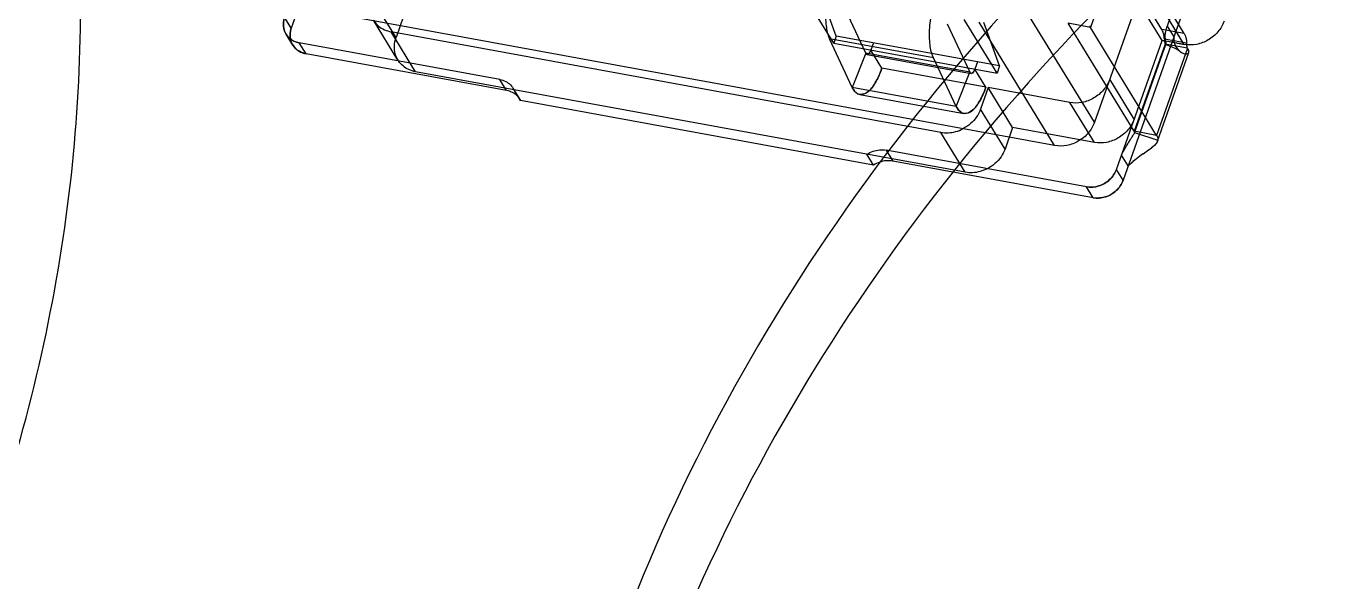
# Model space of a CAD drawing. Header units: millimetres. Extents: x 0 to 594, y 0 to 420.
# Drawn here: x 391.23 to 399.21, y 57.8 to 61.21 of the extents above; entities that cross this region are included whole.
import ezdxf

# ---------------------------------------------------------------- set-up
doc = ezdxf.new("R2010")
doc.units = ezdxf.units.MM
doc.header["$LTSCALE"] = 32.67
doc.layers.get('0').update_dxf_attribs({"linetype": 'CONTINUOUS'})

msp = doc.modelspace()

# ---------------------------------------------------------------- linework, layer by layer
at = {"color": 7, "linetype": 'CONTINUOUS'}
for p, q in [((393.2768, 62.4048), (392.8512, 61.2)), ((398.1086, 62.2206), (397.7498, 61.2049)), ((398.2098, 61.8539), (397.7748, 60.6225)), ((398.3348, 61.5382), (398.22, 61.213)), ((396.1761, 61.1076), (395.9742, 61.4373)), ((398.3758, 61.4714), (397.9502, 60.2666)), ((398.1882, 61.1922), (398.0322, 61.4471)), ((398.3248, 61.1672), (398.1688, 61.4221)), ((397.5306, 60.4799), (392.7958, 61.3466)), ((393.4932, 61.1418), (393.3432, 61.3869)), ((396.1916, 61.1516), (396.0947, 61.4187)), ((396.3734, 61.0464), (396.2334, 61.3442)), ((397.7748, 60.6225), (397.3111, 61.3799)), ((398.1889, 61.1251), (398.0389, 61.3701)), ((398.3255, 61.1001), (398.1755, 61.3451)), ((392.8512, 61.2), (392.8103, 61.2668)), ((393.5398, 61.2738), (393.4932, 61.1418)), ((396.8708, 61.2275), (397.0108, 60.9297)), ((397.1777, 60.9243), (396.9758, 61.254)), ((397.5306, 60.4799), (397.0669, 61.2373)), ((397.1932, 60.9683), (397.0963, 61.2354)), ((397.7498, 61.2049), (397.6132, 61.2299)), ((398.0188, 60.5673), (397.6132, 61.2299)), ((398.1554, 60.5423), (397.7498, 61.2049)), ((398.3248, 61.1672), (398.1882, 61.1922)), ((398.22, 61.213), (398.2609, 61.1462)), ((394.1295, 60.8849), (392.9002, 61.1099)), ((392.9412, 61.0431), (392.9002, 61.1099)), ((396.8321, 60.5609), (393.4631, 61.1776)), ((393.6131, 60.9326), (393.4631, 61.1776)), ((396.7875, 61.0182), (396.1501, 61.1348)), ((396.2901, 60.837), (396.1501, 61.1348)), ((396.1916, 61.1516), (396.1761, 61.1076)), ((396.1761, 61.1076), (397.1777, 60.9243)), ((397.1932, 60.9683), (396.1916, 61.1516)), ((396.4192, 61.1099), (396.4037, 61.0659)), ((397.9093, 60.3334), (398.1889, 61.1251)), ((398.2075, 61.1015), (398.0188, 60.5673)), ((398.3396, 61.1083), (398.2031, 61.1333)), ((398.3441, 61.0765), (398.2075, 61.1015)), ((398.2111, 61.1223), (398.3255, 61.1001)), ((398.3255, 61.1001), (398.2124, 61.1208)), ((394.1704, 60.818), (392.9412, 61.0431)), ((396.3734, 61.0464), (396.2901, 60.837)), ((397.0108, 60.9297), (396.3734, 61.0464)), ((396.4719, 60.9546), (396.4037, 61.0659)), ((398.3441, 61.0765), (398.1554, 60.5423)), ((397.1093, 60.8379), (396.4719, 60.9546)), ((396.9275, 60.7203), (396.7875, 61.0182)), ((397.0566, 60.9933), (397.0411, 60.9493)), ((397.1093, 60.8379), (397.0411, 60.9493)), ((397.1932, 60.9683), (397.1777, 60.9243)), ((396.9821, 60.3159), (393.6131, 60.9326)), ((394.1704, 60.818), (394.1295, 60.8849)), ((396.9275, 60.7203), (397.0108, 60.9297)), ((398.018, 60.6413), (397.868, 60.8863)), ((394.2157, 60.8223), (394.2566, 60.7554)), ((396.9275, 60.7203), (396.2901, 60.837)), ((397.123, 60.8354), (397.0764, 60.7035)), ((397.6238, 60.7438), (397.123, 60.8354)), ((397.273, 60.5904), (397.123, 60.8354)), ((396.4204, 60.3593), (394.2566, 60.7554)), ((397.2264, 60.4584), (397.0764, 60.7035)), ((397.7738, 60.4987), (397.6238, 60.7438)), ((396.9821, 60.3159), (396.8321, 60.5609)), ((397.273, 60.5904), (397.2264, 60.4584)), ((397.7738, 60.4987), (397.273, 60.5904)), ((398.1554, 60.5423), (398.0188, 60.5673)), ((398.0207, 60.5598), (398.1628, 60.5122)), ((396.4204, 60.3593), (396.3795, 60.4262)), ((397.7261, 60.2265), (396.4969, 60.4515)), ((396.4969, 60.4515), (396.5378, 60.3847)), ((397.767, 60.1597), (396.5378, 60.3847)), ((397.9813, 60.3546), (397.9403, 60.4214)), ((397.9502, 60.2666), (397.9093, 60.3334)), ((397.767, 60.1597), (397.7261, 60.2265))]:
    msp.add_line(p, q, dxfattribs=at)
at = {"color": 6, "linetype": 'CONTINUOUS'}
for p, q in [((393.5047, 61.0041), (393.3547, 61.2491)), ((392.8598, 61.0967), (392.8189, 61.1635)), ((396.3811, 61.039), (397.0184, 60.9224)), ((398.0199, 60.5573), (398.2117, 61.1005)), ((398.1613, 60.5073), (398.3531, 61.0503)), ((394.2517, 60.7644), (394.2108, 60.8312)), ((396.336, 60.7931), (396.9734, 60.6765))]:
    msp.add_line(p, q, dxfattribs=at)
msp.add_lwpolyline([(398.2106, 61.0997), (398.2455, 61.0878), (398.2723, 61.0755), (398.2878, 61.0665), (398.2963, 61.0605)], dxfattribs=at)
at = {"color": 7, "linetype": 'CONTINUOUS'}
for points, knots in [([(390.9713, 57.9883), (391.2062, 58.6531), (391.5419, 60.0119), (391.6047, 62.081), (391.2141, 64.0652), (390.657, 65.2802), (390.3144, 65.8399)], [0, 0, 0, 0, 0.260152, 0.512223, 0.757894, 1, 1, 1, 1]), ([(414.8989, 61.3395), (414.6523, 61.7423), (414.0867, 62.5102), (413.0504, 63.5064), (411.8466, 64.329), (410.0376, 65.1794), (407.482, 65.7158), (404.2821, 65.4834), (401.1657, 64.4183), (398.383, 62.6087), (396.158, 60.2029), (395.1461, 58.2805), (394.7956, 57.2882)], [0, 0, 0, 0, 0.05663, 0.113702, 0.171608, 0.230659, 0.352535, 0.479836, 0.610987, 0.743311, 0.87381, 1, 1, 1, 1]), ([(414.8906, 61.333), (414.6286, 61.7163), (414.036, 62.4436), (412.973, 63.3777), (411.7549, 64.14), (409.942, 64.914), (407.4106, 65.3686), (404.2672, 65.0715), (401.222, 63.9759), (398.511, 62.169), (396.3451, 59.7933), (395.3578, 57.9054), (395.0139, 56.9317)], [0, 0, 0, 0, 0.056606, 0.113757, 0.171813, 0.231048, 0.353281, 0.480754, 0.611835, 0.743905, 0.874082, 1, 1, 1, 1]), ([(396.1767, 61.5422), (396.1628, 61.5073), (396.1411, 61.4336), (396.125, 61.3228), (396.1256, 61.2215), (396.1386, 61.1594), (396.1501, 61.1348)], [0, 0, 0, 0, 0.271281, 0.551387, 0.804112, 1, 1, 1, 1]), ([(396.7875, 61.0182), (396.7759, 61.0427), (396.763, 61.1049), (396.7623, 61.2061), (396.7785, 61.3169), (396.8002, 61.3906), (396.8141, 61.4255)], [0, 0, 0, 0, 0.195888, 0.448613, 0.728719, 1, 1, 1, 1]), ([(392.9002, 61.1099), (392.8776, 61.114), (392.8339, 61.134), (392.7979, 61.1971), (392.8026, 61.245), (392.8103, 61.2668)], [0, 0, 0, 0, 0.337039, 0.660497, 1, 1, 1, 1]), ([(392.8103, 61.2668), (392.8033, 61.2447), (392.7976, 61.1973), (392.8339, 61.1337), (392.8777, 61.1149), (392.9002, 61.1099)], [0, 0, 0, 0, 0.34064, 0.661709, 1, 1, 1, 1]), ([(392.8512, 61.2), (392.8435, 61.1782), (392.8388, 61.1302), (392.8748, 61.0672), (392.9185, 61.0472), (392.9412, 61.0431)], [0, 0, 0, 0, 0.339503, 0.662961, 1, 1, 1, 1]), ([(392.9412, 61.0431), (392.9186, 61.048), (392.8749, 61.0668), (392.8385, 61.1304), (392.8442, 61.1778), (392.8512, 61.2)], [0, 0, 0, 0, 0.33817, 0.659239, 1, 1, 1, 1]), ([(393.3582, 61.2436), (393.3659, 61.2323), (393.3848, 61.2114), (393.4212, 61.1887), (393.4488, 61.1803), (393.4631, 61.1776)], [0, 0, 0, 0, 0.324323, 0.656234, 1, 1, 1, 1]), ([(398.2031, 61.1333), (398.2025, 61.1412), (398.2009, 61.1559), (398.1961, 61.1758), (398.1912, 61.1874), (398.1882, 61.1922)], [0, 0, 0, 0, 0.387419, 0.722409, 1, 1, 1, 1]), ([(398.2124, 61.1208), (398.2095, 61.1299), (398.2065, 61.1501), (398.2112, 61.1812), (398.2165, 61.2023), (398.22, 61.213)], [0, 0, 0, 0, 0.304812, 0.640093, 1, 1, 1, 1]), ([(398.2124, 61.1208), (398.2096, 61.1298), (398.2073, 61.1499), (398.2115, 61.181), (398.2167, 61.2022), (398.22, 61.213)], [0, 0, 0, 0, 0.302148, 0.636869, 1, 1, 1, 1]), ([(398.5697, 61.2427), (398.5609, 61.2191), (398.5349, 61.1739), (398.4746, 61.1245), (398.4021, 61.0963), (398.3502, 61.096), (398.3255, 61.1001)], [0, 0, 0, 0, 0.248025, 0.501157, 0.75364, 1, 1, 1, 1]), ([(393.5082, 60.9986), (393.4993, 61.012), (393.4855, 61.0421), (393.4805, 61.0923), (393.4876, 61.1256), (393.4932, 61.1418)], [0, 0, 0, 0, 0.323416, 0.654735, 1, 1, 1, 1]), ([(398.1889, 61.1251), (398.1915, 61.1246), (398.1988, 61.1235), (398.2063, 61.1234), (398.2111, 61.1223)], [0, 0, 0, 0, 0.347806, 1, 1, 1, 1]), ([(398.1889, 61.1251), (398.1915, 61.1246), (398.1979, 61.1237), (398.2044, 61.1234), (398.2082, 61.1237)], [0, 0, 0, 0, 0.400641, 1, 1, 1, 1]), ([(398.2031, 61.1333), (398.2033, 61.1295), (398.2039, 61.1222), (398.2054, 61.1116), (398.2068, 61.1048), (398.2075, 61.1015)], [0, 0, 0, 0, 0.353486, 0.687396, 1, 1, 1, 1]), ([(398.2609, 61.1462), (398.2597, 61.1282), (398.2638, 61.092), (398.2973, 61.0578), (398.3273, 61.0382), (398.3616, 61.0486), (398.3497, 61.0689), (398.3441, 61.0765)], [0, 0, 0, 0, 0.291241, 0.544852, 0.750783, 0.848143, 1, 1, 1, 1]), ([(398.3248, 61.1672), (398.3277, 61.1624), (398.3327, 61.1508), (398.3375, 61.1309), (398.3391, 61.1162), (398.3396, 61.1083)], [0, 0, 0, 0, 0.277591, 0.612581, 1, 1, 1, 1]), ([(398.3441, 61.0765), (398.3434, 61.0797), (398.342, 61.0866), (398.3405, 61.0972), (398.3399, 61.1045), (398.3396, 61.1083)], [0, 0, 0, 0, 0.312604, 0.646514, 1, 1, 1, 1]), ([(396.373, 61.0452), (396.3754, 61.0421), (396.3837, 61.0356), (396.397, 61.0488), (396.401, 61.059), (396.4037, 61.0659)], [0, 0, 0, 0, 0.255751, 0.52372, 1, 1, 1, 1]), ([(396.3734, 61.0464), (396.3752, 61.0426), (396.3842, 61.0352), (396.3971, 61.0495), (396.4013, 61.0593), (396.4037, 61.0659)], [0, 0, 0, 0, 0.264426, 0.547369, 1, 1, 1, 1]), ([(393.6131, 60.9326), (393.5988, 60.9352), (393.5712, 60.9437), (393.5348, 60.9663), (393.516, 60.9873), (393.5082, 60.9986)], [0, 0, 0, 0, 0.343766, 0.675677, 1, 1, 1, 1]), ([(396.4719, 60.9546), (396.4598, 60.9215), (396.4347, 60.8669), (396.39, 60.8025), (396.322, 60.7846), (396.2986, 60.8201), (396.2901, 60.837)], [0, 0, 0, 0, 0.369263, 0.63117, 0.801682, 1, 1, 1, 1]), ([(396.2969, 60.8243), (396.3055, 60.8103), (396.3334, 60.7828), (396.3941, 60.8085), (396.4365, 60.8699), (396.4608, 60.9231), (396.4719, 60.9546)], [0, 0, 0, 0, 0.181354, 0.360349, 0.632844, 1, 1, 1, 1]), ([(397.0411, 60.9493), (397.0387, 60.9428), (397.0345, 60.933), (397.0221, 60.9189), (397.0131, 60.9253), (397.0103, 60.9284)], [0, 0, 0, 0, 0.446364, 0.72898, 1, 1, 1, 1]), ([(397.0411, 60.9493), (397.0387, 60.9426), (397.0344, 60.9328), (397.0216, 60.9185), (397.0125, 60.9259), (397.0108, 60.9297)], [0, 0, 0, 0, 0.452631, 0.735574, 1, 1, 1, 1]), ([(394.1295, 60.8849), (394.1419, 60.8826), (394.1659, 60.8747), (394.1962, 60.853), (394.2105, 60.833), (394.2157, 60.8223)], [0, 0, 0, 0, 0.34434, 0.675418, 1, 1, 1, 1]), ([(397.868, 60.8863), (397.8597, 60.8628), (397.8331, 60.8179), (397.773, 60.768), (397.7002, 60.7402), (397.6482, 60.7393), (397.6238, 60.7438)], [0, 0, 0, 0, 0.245985, 0.501157, 0.755669, 1, 1, 1, 1]), ([(394.2566, 60.7554), (394.2514, 60.7661), (394.2371, 60.7862), (394.2068, 60.8079), (394.1828, 60.8158), (394.1704, 60.818)], [0, 0, 0, 0, 0.324582, 0.65566, 1, 1, 1, 1]), ([(396.9275, 60.7203), (396.936, 60.7034), (396.9594, 60.668), (397.0273, 60.6858), (397.0721, 60.7502), (397.0972, 60.8048), (397.1093, 60.8379)], [0, 0, 0, 0, 0.198318, 0.36883, 0.630737, 1, 1, 1, 1]), ([(397.1093, 60.8379), (397.0982, 60.8065), (397.0739, 60.7532), (397.0315, 60.6918), (396.9708, 60.6661), (396.9428, 60.6936), (396.9342, 60.7077)], [0, 0, 0, 0, 0.367156, 0.639651, 0.818646, 1, 1, 1, 1]), ([(397.0764, 60.7035), (397.0704, 60.6866), (397.0533, 60.6539), (397.016, 60.6126), (396.9848, 60.5914), (396.9681, 60.5828)], [0, 0, 0, 0, 0.32439, 0.659706, 1, 1, 1, 1]), ([(397.7748, 60.6225), (397.766, 60.5989), (397.7399, 60.5537), (397.6797, 60.5043), (397.6072, 60.4761), (397.5552, 60.4759), (397.5306, 60.4799)], [0, 0, 0, 0, 0.248025, 0.501157, 0.75364, 1, 1, 1, 1]), ([(398.018, 60.6413), (398.0092, 60.6177), (397.9831, 60.5725), (397.9229, 60.5231), (397.8504, 60.495), (397.7985, 60.4947), (397.7738, 60.4987)], [0, 0, 0, 0, 0.248025, 0.501157, 0.75364, 1, 1, 1, 1]), ([(396.8321, 60.5609), (396.847, 60.5582), (396.878, 60.5563), (396.9243, 60.5639), (396.9539, 60.5756), (396.9681, 60.5828)], [0, 0, 0, 0, 0.323944, 0.658534, 1, 1, 1, 1]), ([(397.9403, 60.4214), (397.9463, 60.4332), (397.9575, 60.4545), (397.974, 60.483), (397.988, 60.5057), (398.0007, 60.5252), (398.0118, 60.5422), (398.019, 60.5539), (398.0207, 60.5598)], [0, 0, 0, 0, 0.247765, 0.451299, 0.616319, 0.747887, 0.886092, 1, 1, 1, 1]), ([(398.1554, 60.5423), (398.1575, 60.5389), (398.1609, 60.5322), (398.1637, 60.5219), (398.1635, 60.5153), (398.1628, 60.5122)], [0, 0, 0, 0, 0.37942, 0.707382, 1, 1, 1, 1]), ([(398.1628, 60.5122), (398.1588, 60.4957), (398.1237, 60.4616), (398.0574, 60.4194), (398.0064, 60.3795), (397.9813, 60.3546)], [0, 0, 0, 0, 0.210808, 0.560223, 1, 1, 1, 1]), ([(398.1628, 60.5122), (398.1591, 60.4958), (398.1238, 60.4617), (398.0573, 60.4198), (398.007, 60.3791), (397.9813, 60.3546)], [0, 0, 0, 0, 0.209076, 0.559095, 1, 1, 1, 1]), ([(396.3795, 60.4262), (396.3912, 60.4338), (396.4163, 60.4461), (396.4566, 60.455), (396.4839, 60.4539), (396.4969, 60.4515)], [0, 0, 0, 0, 0.341389, 0.676539, 1, 1, 1, 1]), ([(396.5378, 60.3847), (396.5248, 60.3871), (396.4975, 60.3881), (396.4572, 60.3793), (396.4321, 60.3669), (396.4204, 60.3593)], [0, 0, 0, 0, 0.323461, 0.658611, 1, 1, 1, 1]), ([(397.2264, 60.4584), (397.2203, 60.4416), (397.2034, 60.4088), (397.166, 60.3675), (397.1348, 60.3464), (397.1181, 60.3378)], [0, 0, 0, 0, 0.324365, 0.659733, 1, 1, 1, 1]), ([(397.1181, 60.3378), (397.1039, 60.3305), (397.0743, 60.3189), (397.028, 60.3113), (396.997, 60.3132), (396.9821, 60.3159)], [0, 0, 0, 0, 0.341466, 0.676056, 1, 1, 1, 1]), ([(397.7261, 60.2265), (397.7508, 60.2229), (397.8033, 60.2261), (397.8712, 60.2658), (397.9001, 60.31), (397.9093, 60.3334)], [0, 0, 0, 0, 0.329559, 0.668261, 1, 1, 1, 1]), ([(397.9093, 60.3334), (397.9009, 60.3098), (397.8709, 60.2659), (397.8035, 60.2265), (397.7506, 60.222), (397.7261, 60.2265)], [0, 0, 0, 0, 0.330412, 0.671636, 1, 1, 1, 1]), ([(397.9502, 60.2666), (397.941, 60.2432), (397.9122, 60.199), (397.8443, 60.1593), (397.7917, 60.156), (397.767, 60.1597)], [0, 0, 0, 0, 0.331611, 0.670314, 1, 1, 1, 1]), ([(397.767, 60.1597), (397.7915, 60.1552), (397.8444, 60.1597), (397.9118, 60.199), (397.9418, 60.243), (397.9502, 60.2666)], [0, 0, 0, 0, 0.328364, 0.669588, 1, 1, 1, 1])]:
    msp.add_open_spline(points, degree=3, knots=knots, dxfattribs=at)
for points in [[(397.7498, 61.2049), (397.7481, 61.2076), (397.7471, 61.2116), (397.7487, 61.2144)], [(398.2075, 61.1015), (398.213, 61.0977), (398.2112, 61.1143), (398.2124, 61.1208)], [(398.2082, 61.1237), (398.209, 61.1182), (398.2154, 61.104), (398.2109, 61.1072)], [(396.2901, 60.837), (396.2915, 60.8341), (396.2928, 60.8311), (396.2945, 60.8283)], [(396.9342, 60.7077), (396.9326, 60.7103), (396.931, 60.713), (396.9296, 60.7159)], [(398.0188, 60.5673), (398.0202, 60.5651), (398.0212, 60.5623), (398.0207, 60.5598)]]:
    msp.add_open_spline(points, degree=3, dxfattribs=at)

doc.saveas('drawing.dxf')
